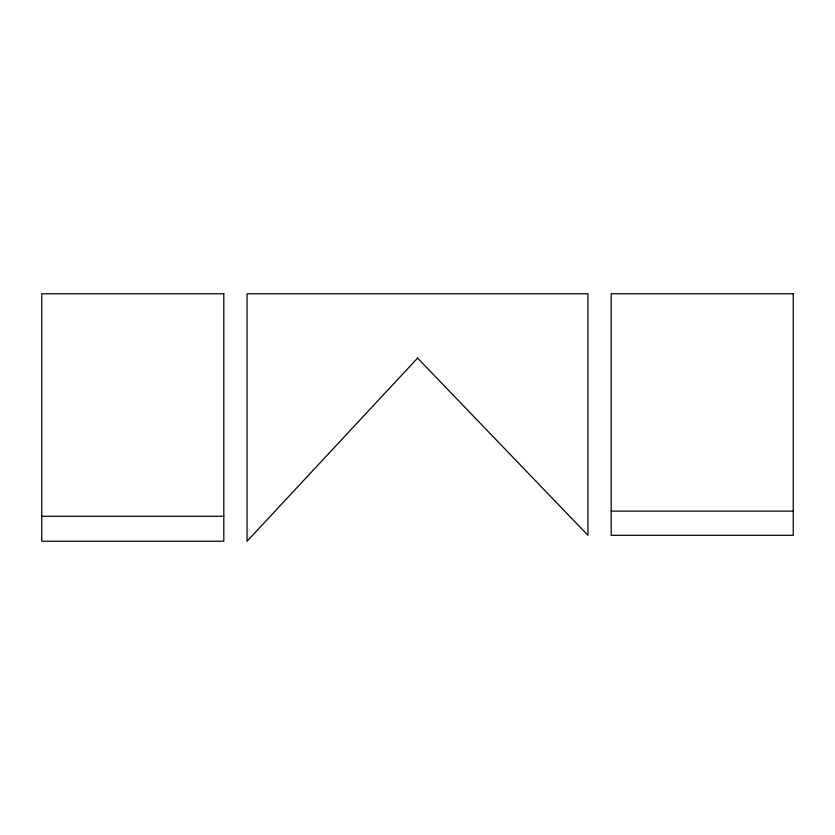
<?xml version="1.0" encoding="UTF-8"?>
<svg xmlns="http://www.w3.org/2000/svg" width="835" height="835" viewBox="0 0 835 835"><rect width="100%" height="100%" fill="white"/><g stroke="black" fill="none" stroke-linecap="round" stroke-linejoin="round"><path stroke-width="1.25" d="M611.189 511.124L793.25 511.124M41.75 516.28L223.811 516.28M417.594 358.09L247.056 541.237L247.056 293.763L587.944 293.763L587.944 535.308L417.594 358.09M223.811 293.763L41.75 293.763L41.75 541.237L223.811 541.237L223.811 293.763M793.25 293.763L611.189 293.763L611.189 535.308L793.25 535.308L793.25 293.763"/></g></svg>
